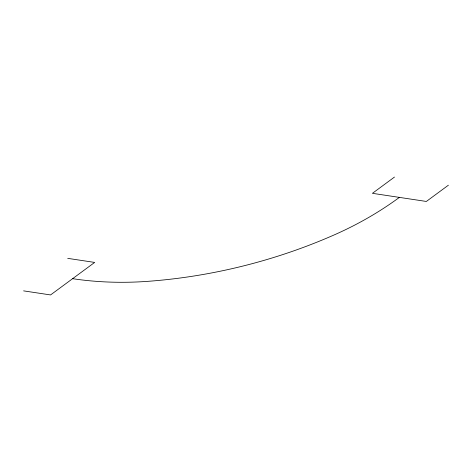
<?xml version="1.0" encoding="UTF-8"?>
<svg xmlns="http://www.w3.org/2000/svg" width="472" height="472" viewBox="0 0 472 472"><rect width="100%" height="100%" fill="white"/><g stroke="black" fill="none" stroke-linecap="round" stroke-linejoin="round"><path stroke-width="0.71" d="M394.48 177.065L372.426 193.319L426.346 201.455L448.4 185.195M67.714 258.355L94.671 262.42L50.557 294.935L23.6 290.87M399.383 197.39A272.096 195.066 -14.4 0 1 333.651 235.156A411.059 294.693 -14.4 0 1 148.096 281.318A272.096 195.066 -14.4 0 1 72.617 278.681"/></g></svg>
